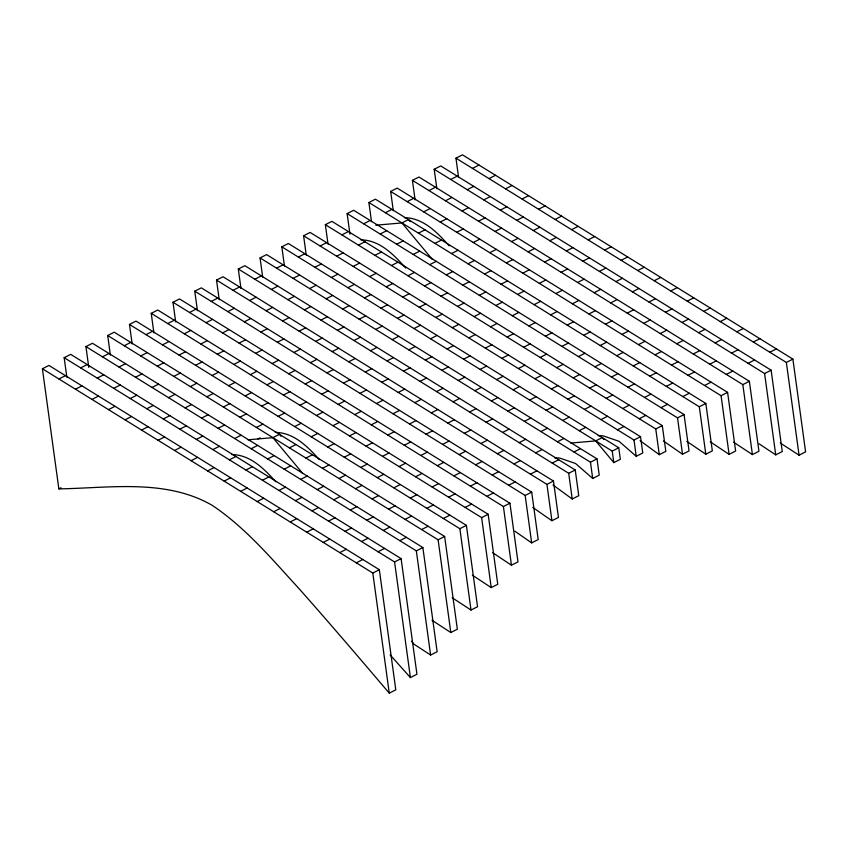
<?xml version="1.0" encoding="UTF-8"?>
<svg xmlns="http://www.w3.org/2000/svg" width="848" height="848" viewBox="0 0 848 848"><rect width="100%" height="100%" fill="white"/><g stroke="black" fill="none" stroke-linecap="round" stroke-linejoin="round"><path stroke-width="1.27" d="M42.4 368.763L48.93 365.446L379.332 569.708L395.793 689.827L389.264 693.155C359.563 658.228 329.808 623.354 299.397 589.053C272.208 559.447 245.994 527.986 212.329 505.419C165.869 478.526 109.986 488.066 58.851 488.883L42.4 368.763L372.802 573.036L389.264 693.155M66.844 377.243L64.162 357.686L70.691 354.358L401.104 558.631L416.94 674.255L410.411 677.573L390.122 654.889M88.775 367.385L85.934 346.599L92.464 343.27L422.866 547.543L437.133 651.73L430.604 655.048L414.004 644.204L411.428 641.205M110.388 355.121L107.696 335.511L114.226 332.193L444.638 536.455L457.337 629.216L450.807 632.544L431.992 620.248M132.14 343.917L129.468 324.434L135.998 321.106L466.4 525.378L477.541 606.733L471.011 610.051L452.196 597.766M153.912 332.904L151.23 313.347L157.76 310.018L488.162 514.291L497.755 584.272L491.225 587.6L472.389 575.198M175.684 321.911L173.003 302.259L179.532 298.941L509.934 503.214L517.969 561.874L511.439 565.203L492.582 552.631M197.436 310.675L194.764 291.182L201.294 287.854L531.696 492.126L538.194 539.561L531.664 542.89L514.948 531.261M219.219 299.726L216.526 280.094L223.056 276.766L553.468 481.039L558.45 517.418L551.921 520.746L532.82 507.475M240.97 288.5L238.299 269.007L244.828 265.689L575.23 469.962L578.76 495.688L572.23 499.006L553.023 485.003M262.71 277.285L260.06 257.93L266.59 254.601L597.003 458.874L599.229 475.145L592.699 478.473L575.527 463.485L559.659 458.037L554.581 457.793M284.472 266.134L281.833 246.842L288.362 243.514L618.764 447.786L620.344 459.298L613.814 462.616L595.709 440.896L570.81 443.048M306.255 255.206L303.595 235.765L310.124 232.437L640.526 436.709L642.763 452.98L636.233 456.298L619.061 441.32L603.193 435.872L598.116 435.618M328.038 244.203L325.356 224.678L331.897 221.349L662.299 425.622L665.818 451.348L659.288 454.676L640.092 440.674M349.948 234.175L347.129 213.59L353.658 210.272L684.06 414.534L689.042 450.924L682.513 454.242L663.422 440.971M371.519 221.688L368.891 202.513L375.42 199.185L705.833 403.457L712.331 450.892L705.801 454.21L686.753 441.331M393.302 210.717L390.663 191.425L397.193 188.097L727.595 392.37L735.629 451.03L729.1 454.358L710.242 441.797M415.096 199.863L412.425 180.338L418.954 177.02L749.356 381.282L758.949 451.263L752.42 454.592L733.584 442.19M436.858 188.701L434.197 169.261L440.727 165.932L771.129 370.205L782.269 451.549L775.74 454.878L759.108 443.843M458.598 177.465L455.959 158.173L462.489 154.845L792.891 359.117L805.6 451.878L799.07 455.196L780.266 443.006M58.925 378.982L65.455 375.653M80.687 367.894L87.217 364.576M102.449 356.817L108.979 353.489M124.221 345.73L130.751 342.401M145.983 334.642L152.513 331.324M167.756 323.565L174.285 320.237M189.517 312.477L196.047 309.149M211.279 301.39L217.809 298.072M233.052 290.313L239.581 286.984M254.813 279.225L261.343 275.897M276.586 268.138L283.115 264.82M298.348 257.061L304.877 253.732M320.12 245.973L326.65 242.645M341.882 234.885L348.411 231.568M363.644 223.808L370.173 220.48M385.416 212.721L391.946 209.392M407.178 201.633L413.707 198.315M428.95 190.556L435.48 187.228M450.712 179.469L457.242 176.14M472.484 168.381L479.014 165.063M75.44 389.19L81.97 385.872M97.202 378.113L103.732 374.784M118.974 367.025L125.504 363.697M140.736 355.937L147.266 352.62M162.509 344.86L169.038 341.532M184.27 333.773L190.8 330.444M206.043 322.696L212.572 319.367M227.805 311.608L234.334 308.28M249.566 300.521L256.096 297.203M271.339 289.444L277.868 286.115M293.101 278.356L299.63 275.028M314.873 267.268L321.403 263.951M336.635 256.191L343.164 252.863M358.407 245.104L364.937 241.775M380.169 234.016L386.699 230.698M375.781 225.197L401.931 222.939L408.46 219.611L410.114 221.582M423.703 211.852L430.233 208.523M445.465 200.764L451.995 197.446M467.237 189.687L473.767 186.359M488.999 178.599L495.529 175.271M91.966 399.408L98.495 396.08M113.727 388.32L120.257 385.003M135.489 377.243L142.019 373.915M157.262 366.156L163.791 362.827M179.023 355.068L185.553 351.75M200.796 343.991L207.325 340.663M222.558 332.904L229.087 329.575M244.319 321.816L250.86 318.498M266.092 310.739L272.621 307.411M287.854 299.651L294.383 296.323M309.626 288.564L316.156 285.246M331.388 277.487L337.917 274.158M353.16 266.399L359.69 263.071M374.922 255.312L381.452 251.994M396.684 244.235L403.213 240.906M418.456 233.147L424.986 229.819M440.218 222.07L446.748 218.742M461.99 210.982L468.52 207.654M483.752 199.895L490.282 196.577M505.525 188.818L512.054 185.489M108.48 409.626L115.01 406.298M130.242 398.539L136.782 395.21M152.015 387.451L158.544 384.133M173.776 376.374L180.306 373.046M195.549 365.287L202.078 361.958M217.311 354.199L223.84 350.881M239.083 343.122L245.613 339.794M260.845 332.034L267.374 328.706M282.607 320.947L289.136 317.629M304.379 309.87L310.909 306.541M326.141 298.782L332.67 295.454M347.913 287.695L354.443 284.377M369.675 276.618L376.205 273.289M391.447 265.53L397.977 262.202M413.209 254.442L419.739 251.125M434.971 243.365L441.501 240.037M456.743 232.278L463.273 228.949M478.505 221.19L485.035 217.872M500.278 210.113L506.807 206.785M522.039 199.026L528.569 195.697M125.006 419.834L131.535 416.506M146.768 408.747L153.297 405.429M168.529 397.67L175.059 394.341M190.302 386.582L196.831 383.254M212.064 375.494L218.593 372.177M233.836 364.417L240.366 361.089M255.598 353.33L262.127 350.001M277.37 342.242L283.9 338.924M299.132 331.165L305.662 327.837M320.894 320.078L327.423 316.749M342.666 309.001L349.196 305.672M364.428 297.913L370.958 294.585M386.2 286.825L392.73 283.508M407.962 275.748L414.492 272.42M429.724 264.661L436.254 261.332M451.496 253.573L458.026 250.255M473.258 242.496L479.788 239.168M495.031 231.409L501.56 228.08M516.792 220.321L523.322 217.003M538.565 209.244L545.094 205.916M141.521 430.053L148.05 426.724M163.293 418.965L169.823 415.637M185.055 407.877L191.584 404.56M206.817 396.8L213.346 393.472M228.589 385.713L235.119 382.384M250.351 374.625L256.88 371.307M272.123 363.548L278.653 360.22M293.885 352.461L300.415 349.132M315.647 341.373L322.176 338.055M337.419 330.296L343.949 326.968M359.181 319.208L365.711 315.88M380.953 308.121L387.483 304.803M402.715 297.044L409.245 293.715M424.488 285.956L431.017 282.628M446.249 274.869L452.779 271.551M468.011 263.792L474.541 260.463M489.784 252.704L496.313 249.376M511.545 241.616L518.075 238.299M533.318 230.539L539.847 227.211M555.08 219.452L561.609 216.123M58.851 488.883L61.035 487.77M158.046 440.26L164.576 436.932M179.808 429.173L186.337 425.855M201.57 418.096L208.099 414.767M223.342 407.008L229.872 403.68M245.104 395.931L251.633 392.603M266.876 384.844L273.406 381.515M288.638 373.756L295.168 370.438M310.41 362.679L316.94 359.351M332.172 351.591L338.702 348.263M353.934 340.504L360.464 337.186M375.706 329.427L382.236 326.098M397.468 318.339L403.998 315.011M419.241 307.252L425.77 303.934M441.002 296.175L447.532 292.846M462.775 285.087L469.304 281.759M484.537 273.999L491.066 270.682M506.298 262.922L512.828 259.594M528.071 251.835L534.6 248.506M549.833 240.747L556.362 237.429M571.605 229.67L578.135 226.342M174.561 450.479L181.09 447.15M196.333 439.391L202.863 436.063M218.095 428.304L224.625 424.986M239.857 417.227L246.386 413.898M261.629 406.139L268.159 402.811M283.391 395.051L289.921 391.734M305.163 383.974L311.693 380.646M326.925 372.887L333.455 369.558M348.687 361.799L355.227 358.481M370.459 350.722L376.989 347.394M392.221 339.635L398.751 336.306M413.994 328.547L420.523 325.229M435.755 317.47L442.285 314.142M457.528 306.382L464.057 303.054M479.29 295.305L485.819 291.977M501.051 284.218L507.581 280.889M522.824 273.13L529.353 269.812M544.586 262.053L551.115 258.725M566.358 250.966L572.888 247.637M588.12 239.878L594.649 236.56M191.086 460.687L197.616 457.369M212.848 449.61L219.378 446.281M234.61 438.522L241.15 435.194M256.382 427.434L262.912 424.117M278.144 416.357L284.674 413.029M299.916 405.27L306.446 401.941M321.678 394.182L328.208 390.864M343.451 383.105L349.98 379.777M365.212 372.018L371.742 368.689M386.974 360.93L393.504 357.612M408.747 349.853L415.276 346.525M430.508 338.765L437.038 335.437M452.281 327.678L458.81 324.36M474.043 316.601L480.572 313.272M495.815 305.513L502.345 302.185M517.577 294.426L524.106 291.108M539.339 283.349L545.868 280.02M561.111 272.261L567.641 268.933M582.873 261.173L589.402 257.856M604.645 250.096L611.175 246.768M257.962 438.946L260.135 437.833M207.601 470.905L214.131 467.577M229.373 459.817L235.903 456.489M251.135 448.73L257.665 445.412M247.998 439.805L272.897 437.653L279.427 434.324L281.08 436.296M294.669 426.565L301.199 423.237M316.431 415.478L322.961 412.16M338.204 404.401L344.733 401.072M359.965 393.313L366.495 389.985M381.738 382.236L388.267 378.908M403.5 371.148L410.029 367.82M425.261 360.061L431.791 356.743M447.034 348.984L453.563 345.655M468.796 337.896L475.325 334.568M490.568 326.809L497.098 323.491M512.33 315.732L518.859 312.403M534.092 304.644L540.621 301.316M555.864 293.556L562.394 290.239M577.626 282.479L584.155 279.151M599.398 271.392L605.928 268.063M621.16 260.304L627.69 256.986M224.126 481.113L230.656 477.795M245.888 470.036L252.418 466.707M267.661 458.948L274.19 455.62M289.422 447.861L295.952 444.543M311.184 436.784L317.714 433.455M332.957 425.696L339.486 422.368M354.718 414.608L361.248 411.291M376.491 403.531L383.02 400.203M398.253 392.444L404.782 389.115M420.014 381.356L426.544 378.038M441.787 370.279L448.316 366.951M463.549 359.192L470.078 355.863M485.321 348.104L491.851 344.786M507.083 337.027L513.612 333.699M528.855 325.939L535.385 322.611M550.617 314.852L557.147 311.534M572.379 303.775L578.908 300.446M594.151 292.687L600.681 289.359M615.913 281.61L622.443 278.282M637.685 270.523L644.215 267.194M240.641 491.331L247.171 488.003M262.414 480.244L268.943 476.915M284.175 469.167L290.705 465.838M305.937 458.079L312.467 454.751M327.71 446.991L334.239 443.674M349.471 435.914L356.001 432.586M371.244 424.827L377.773 421.498M393.006 413.739L399.535 410.421M414.778 402.662L421.308 399.334M436.54 391.575L443.069 388.246M458.302 380.487L464.831 377.169M480.074 369.41L486.604 366.082M501.836 358.322L508.365 354.994M523.608 347.235L530.138 343.917M545.37 336.158L551.9 332.829M567.132 325.07L573.672 321.742M588.904 313.983L595.434 310.665M610.666 302.906L617.196 299.577M632.438 291.818L638.968 288.49M654.2 280.73L660.73 277.413M257.167 501.539L263.696 498.221M278.928 490.462L285.458 487.134M300.701 479.374L307.23 476.046M322.463 468.287L328.992 464.969M344.224 457.21L350.754 453.881M365.997 446.122L372.526 442.794M387.759 435.035L394.288 431.717M409.531 423.958L416.061 420.629M431.293 412.87L437.822 409.542M453.055 401.782L459.595 398.465M474.827 390.705L481.357 387.377M496.589 379.618L503.118 376.289M518.361 368.541L524.891 365.212M540.123 357.453L546.653 354.125M561.895 346.366L568.425 343.048M583.657 335.289L590.187 331.96M605.419 324.201L611.949 320.873M627.191 313.113L633.721 309.796M648.953 302.036L655.483 298.708M670.726 290.949L677.255 287.62M273.681 511.757L280.211 508.429M295.454 500.67L301.983 497.352M317.216 489.593L323.745 486.264M338.977 478.505L345.507 475.177M360.75 467.418L367.279 464.1M382.512 456.341L389.041 453.012M404.284 445.253L410.814 441.925M426.046 434.165L432.575 430.848M447.818 423.088L454.348 419.76M469.58 412.001L476.11 408.672M491.342 400.913L497.871 397.595M513.114 389.836L519.644 386.508M534.876 378.749L541.406 375.42M556.648 367.661L563.178 364.343M578.41 356.584L584.94 353.256M600.183 345.496L606.712 342.168M621.944 334.409L628.474 331.091M643.706 323.332L650.236 320.003M665.479 312.244L672.008 308.916M687.24 301.157L693.77 297.839M290.207 521.965L296.736 518.647M311.969 510.888L318.498 507.56M333.741 499.801L340.271 496.472M355.503 488.713L362.032 485.395M377.265 477.636L383.794 474.308M399.037 466.548L405.567 463.22M420.799 455.471L427.328 452.143M442.571 444.384L449.101 441.055M464.333 433.296L470.863 429.978M486.105 422.219L492.635 418.891M507.867 411.132L514.397 407.803M529.629 400.044L536.159 396.726M551.401 388.967L557.931 385.639M573.163 377.879L579.693 374.551M594.936 366.792L601.465 363.474M616.697 355.715L623.227 352.386M638.459 344.627L644.989 341.299M660.232 333.54L666.761 330.222M681.993 322.463L688.523 319.134M703.766 311.375L710.295 308.047M306.722 532.184L313.251 528.855M328.494 521.096L335.024 517.778M350.256 510.019L356.785 506.691M372.018 498.931L378.558 495.603M393.79 487.844L400.32 484.526M415.552 476.767L422.081 473.438M437.324 465.679L443.854 462.351M459.086 454.592L465.616 451.274M480.858 443.515L487.388 440.186M502.62 432.427L509.15 429.099M524.382 421.339L530.912 418.022M546.154 410.262L552.684 406.934M567.916 399.175L574.446 395.846M589.689 388.087L596.218 384.769M611.45 377.01L617.98 373.682M633.223 365.923L639.752 362.594M654.985 354.846L661.514 351.517M676.746 343.758L683.276 340.43M698.519 332.67L705.048 329.353M720.281 321.593L726.81 318.265M323.247 542.402L329.777 539.074M345.009 531.314L351.538 527.986M366.781 520.227L373.311 516.909M388.543 509.15L395.073 505.821M410.305 498.062L416.834 494.734M432.077 486.975L438.607 483.657M453.839 475.898L460.369 472.569M475.611 464.81L482.141 461.482M497.373 453.722L503.903 450.405M519.146 442.645L525.675 439.317M540.907 431.558L547.437 428.229M562.669 420.47L569.199 417.152M584.442 409.393L590.971 406.065M606.203 398.306L612.733 394.977M627.976 387.218L634.505 383.9M649.738 376.141L656.267 372.813M671.499 365.053L678.04 361.725M693.272 353.966L699.801 350.648M715.034 342.889L721.563 339.56M736.806 331.801L743.336 328.473M339.762 552.61L346.291 549.281M361.534 541.522L368.064 538.204M383.296 530.445L389.826 527.117M405.068 519.358L411.598 516.029M426.83 508.27L433.36 504.952M448.592 497.193L455.122 493.865M470.364 486.105L476.894 482.777M492.126 475.018L498.656 471.7M513.899 463.941L520.428 460.612M535.66 452.853L542.19 449.525M557.422 441.776L563.962 438.448M579.195 430.689L585.724 427.36M600.956 419.601L607.486 416.283M622.729 408.524L629.258 405.196M644.491 397.436L651.02 394.108M666.263 386.349L672.793 383.031M688.025 375.272L694.554 371.943M709.787 364.184L716.316 360.856M731.559 353.097L738.089 349.779M753.321 342.02L759.85 338.691M356.287 562.828L362.817 559.5M378.049 551.741L384.579 548.412M399.821 540.653L406.351 537.335M421.583 529.576L428.113 526.248M443.345 518.488L449.875 515.16M465.117 507.401L471.647 504.083M486.879 496.324L493.409 492.995M508.652 485.236L515.181 481.908M530.413 474.149L536.943 470.831M552.186 463.072L558.715 459.743M573.948 451.984L580.477 448.656M595.709 440.896L602.239 437.579L603.893 439.55M617.482 429.819L624.011 426.491M639.244 418.732L645.773 415.403M661.016 407.644L667.546 404.326M682.778 396.567L689.307 393.239M704.55 385.48L711.08 382.151M726.312 374.392L732.842 371.074M748.074 363.315L754.603 359.987M769.846 352.227L776.376 348.899M372.802 573.036L379.332 569.708M64.162 357.686L394.574 561.948L401.104 558.631M85.934 346.599L416.336 550.871L422.866 547.543M107.696 335.511L438.109 539.784L444.638 536.455M129.468 324.434L459.87 528.707L466.4 525.378M151.23 313.347L481.632 517.619L488.162 514.291M173.003 302.259L503.405 506.532L509.934 503.214M194.764 291.182L525.166 495.455L531.696 492.126M216.526 280.094L546.939 484.367L553.468 481.039M238.299 269.007L568.701 473.279L575.23 469.962M260.06 257.93L590.473 462.202L597.003 458.874M281.833 246.842L612.235 451.115L618.764 447.786M303.595 235.765L633.997 440.027L640.526 436.709M325.356 224.678L655.769 428.95L662.299 425.622M347.129 213.59L677.531 417.863L684.06 414.534M368.891 202.513L699.303 406.775L705.833 403.457M390.663 191.425L721.065 395.698L727.595 392.37M412.425 180.338L742.827 384.61L749.356 381.282M434.197 169.261L764.599 373.523L771.129 370.205M455.959 158.173L786.361 362.446L792.891 359.117M404.337 217.66C423.406 217.915 437.292 232.585 449.239 245.825M360.803 239.825C379.872 240.079 393.769 254.75 405.704 268M275.303 432.374C293.906 432.597 307.654 446.663 319.357 459.605M231.769 454.539C250.383 454.772 264.131 468.827 275.823 481.77M401.931 222.939L432.374 259.467M272.897 437.653L302.513 473.195M786.361 362.446L799.07 455.196M764.599 373.523L775.74 454.878M742.827 384.61L752.42 454.592M721.065 395.698L729.1 454.358M699.303 406.775L705.801 454.21M677.531 417.863L682.513 454.242M655.769 428.95L659.288 454.676M633.997 440.027L636.233 456.298M612.235 451.115L613.814 462.616M590.473 462.202L592.699 478.473M568.701 473.279L572.23 499.006M546.939 484.367L551.921 520.746M525.166 495.455L531.664 542.89M503.405 506.532L511.439 565.203M481.632 517.619L491.225 587.6M459.87 528.707L471.011 610.051M438.109 539.784L450.807 632.544M416.336 550.871L430.604 655.048M394.574 561.948L410.411 677.573"/></g></svg>
